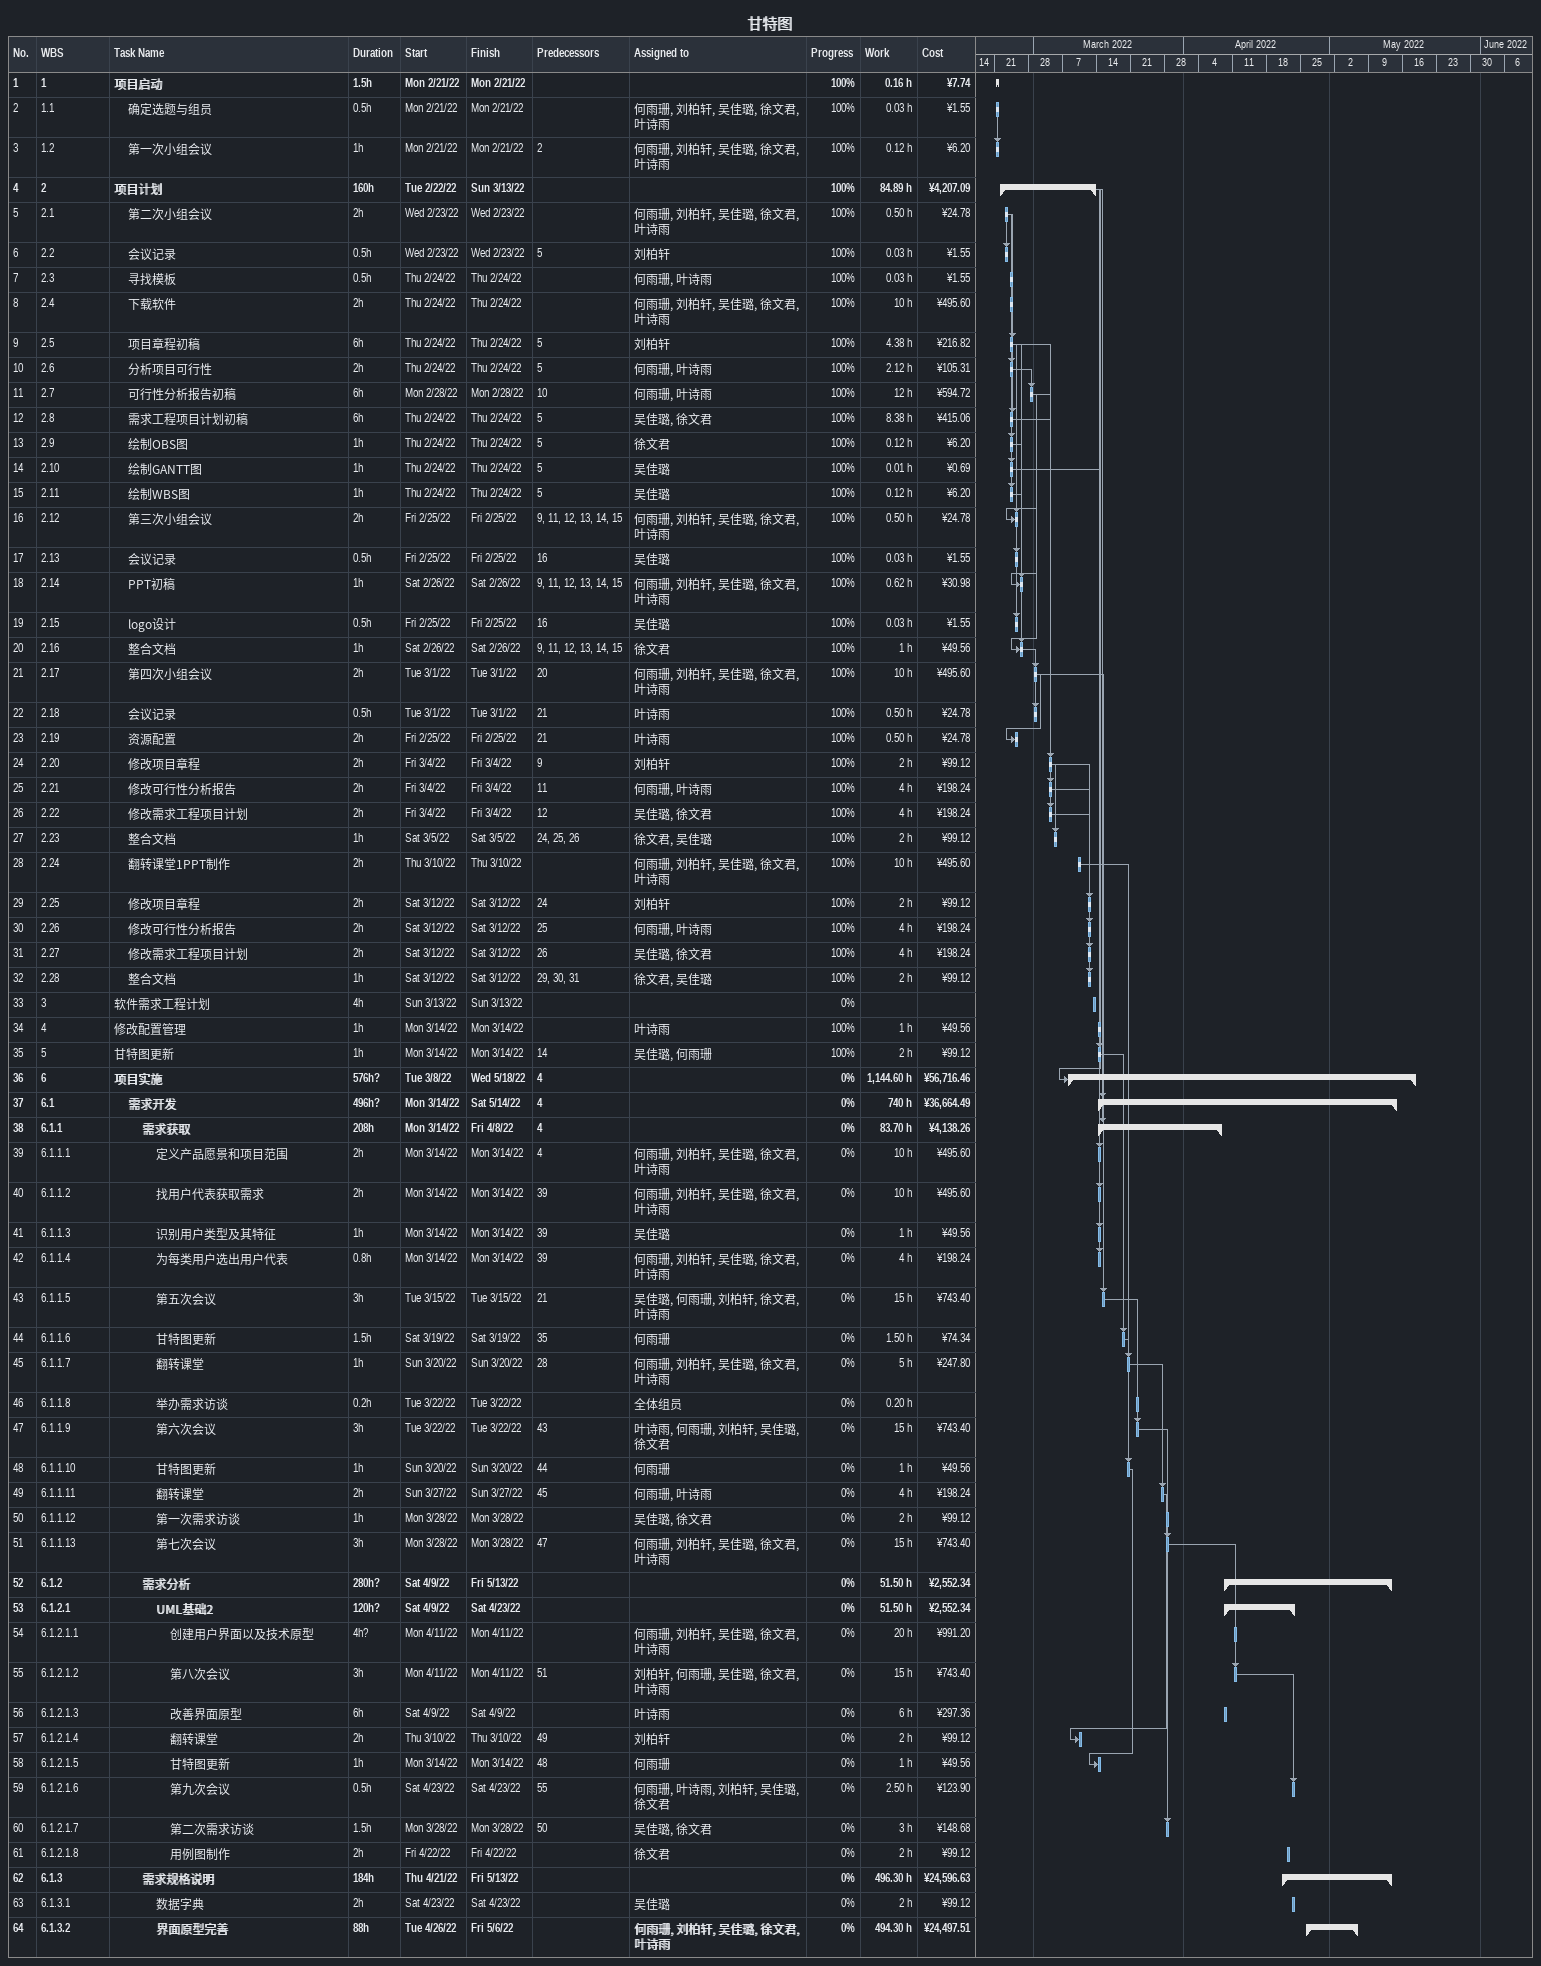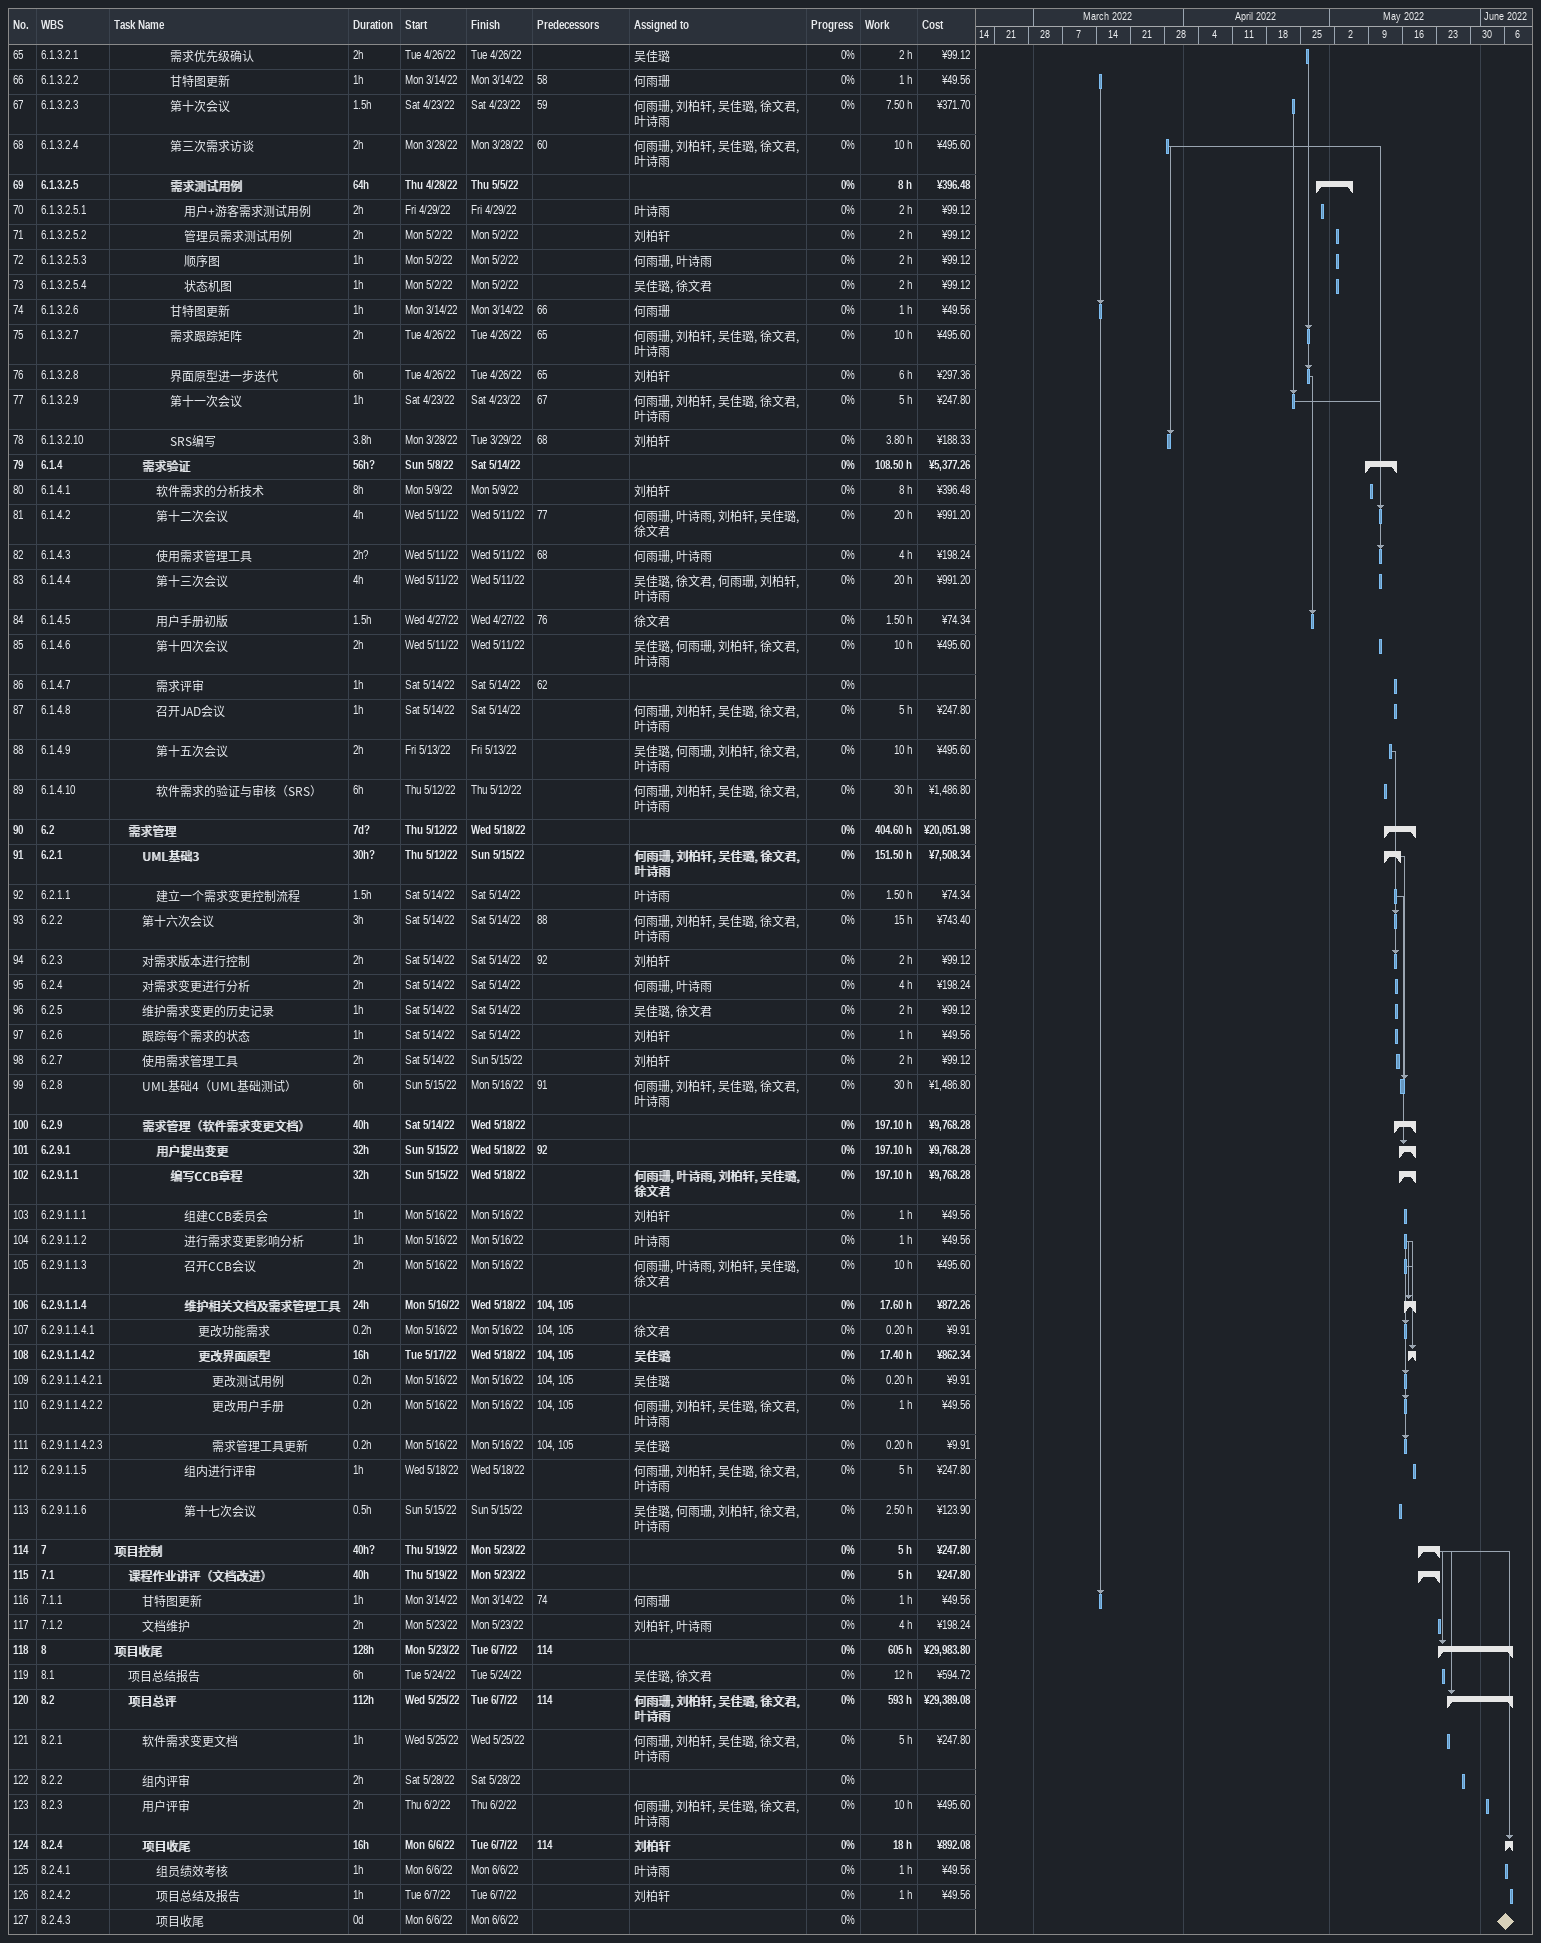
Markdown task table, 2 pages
甘特图

| ID | WBS | Task | Duration | Start | Finish | Predecessors | Resources | % complete | Work (h) | Cost (¥) |
|---|---|---|---|---|---|---|---|---|---|---|
| 1 | 1 | **项目启动** | 1.5h | 2022-02-21 | 2022-02-21 |  |  | 100 | 0.16 | 7.74 |
| 2 | 1.1 | 确定选题与组员 | 0.5h | 2022-02-21 | 2022-02-21 |  | 何雨珊, 刘柏轩, 吴佳璐, 徐文君, 叶诗雨 | 100 | 0.03 | 1.55 |
| 3 | 1.2 | 第一次小组会议 | 1h | 2022-02-21 | 2022-02-21 | 2 | 何雨珊, 刘柏轩, 吴佳璐, 徐文君, 叶诗雨 | 100 | 0.12 | 6.20 |
| 4 | 2 | **项目计划** | 160h | 2022-02-22 | 2022-03-13 |  |  | 100 | 84.89 | 4207.09 |
| 5 | 2.1 | 第二次小组会议 | 2h | 2022-02-23 | 2022-02-23 |  | 何雨珊, 刘柏轩, 吴佳璐, 徐文君, 叶诗雨 | 100 | 0.50 | 24.78 |
| 6 | 2.2 | 会议记录 | 0.5h | 2022-02-23 | 2022-02-23 | 5 | 刘柏轩 | 100 | 0.03 | 1.55 |
| 7 | 2.3 | 寻找模板 | 0.5h | 2022-02-24 | 2022-02-24 |  | 何雨珊, 叶诗雨 | 100 | 0.03 | 1.55 |
| 8 | 2.4 | 下载软件 | 2h | 2022-02-24 | 2022-02-24 |  | 何雨珊, 刘柏轩, 吴佳璐, 徐文君, 叶诗雨 | 100 | 10 | 495.60 |
| 9 | 2.5 | 项目章程初稿 | 6h | 2022-02-24 | 2022-02-24 | 5 | 刘柏轩 | 100 | 4.38 | 216.82 |
| 10 | 2.6 | 分析项目可行性 | 2h | 2022-02-24 | 2022-02-24 | 5 | 何雨珊, 叶诗雨 | 100 | 2.12 | 105.31 |
| 11 | 2.7 | 可行性分析报告初稿 | 6h | 2022-02-28 | 2022-02-28 | 10 | 何雨珊, 叶诗雨 | 100 | 12 | 594.72 |
| 12 | 2.8 | 需求工程项目计划初稿 | 6h | 2022-02-24 | 2022-02-24 | 5 | 吴佳璐, 徐文君 | 100 | 8.38 | 415.06 |
| 13 | 2.9 | 绘制OBS图 | 1h | 2022-02-24 | 2022-02-24 | 5 | 徐文君 | 100 | 0.12 | 6.20 |
| 14 | 2.10 | 绘制GANTT图 | 1h | 2022-02-24 | 2022-02-24 | 5 | 吴佳璐 | 100 | 0.01 | 0.69 |
| 15 | 2.11 | 绘制WBS图 | 1h | 2022-02-24 | 2022-02-24 | 5 | 吴佳璐 | 100 | 0.12 | 6.20 |
| 16 | 2.12 | 第三次小组会议 | 2h | 2022-02-25 | 2022-02-25 | 9, 11, 12, 13, 14, 15 | 何雨珊, 刘柏轩, 吴佳璐, 徐文君, 叶诗雨 | 100 | 0.50 | 24.78 |
| 17 | 2.13 | 会议记录 | 0.5h | 2022-02-25 | 2022-02-25 | 16 | 吴佳璐 | 100 | 0.03 | 1.55 |
| 18 | 2.14 | PPT初稿 | 1h | 2022-02-26 | 2022-02-26 | 9, 11, 12, 13, 14, 15 | 何雨珊, 刘柏轩, 吴佳璐, 徐文君, 叶诗雨 | 100 | 0.62 | 30.98 |
| 19 | 2.15 | logo设计 | 0.5h | 2022-02-25 | 2022-02-25 | 16 | 吴佳璐 | 100 | 0.03 | 1.55 |
| 20 | 2.16 | 整合文档 | 1h | 2022-02-26 | 2022-02-26 | 9, 11, 12, 13, 14, 15 | 徐文君 | 100 | 1 | 49.56 |
| 21 | 2.17 | 第四次小组会议 | 2h | 2022-03-01 | 2022-03-01 | 20 | 何雨珊, 刘柏轩, 吴佳璐, 徐文君, 叶诗雨 | 100 | 10 | 495.60 |
| 22 | 2.18 | 会议记录 | 0.5h | 2022-03-01 | 2022-03-01 | 21 | 叶诗雨 | 100 | 0.50 | 24.78 |
| 23 | 2.19 | 资源配置 | 2h | 2022-02-25 | 2022-02-25 | 21 | 叶诗雨 | 100 | 0.50 | 24.78 |
| 24 | 2.20 | 修改项目章程 | 2h | 2022-03-04 | 2022-03-04 | 9 | 刘柏轩 | 100 | 2 | 99.12 |
| 25 | 2.21 | 修改可行性分析报告 | 2h | 2022-03-04 | 2022-03-04 | 11 | 何雨珊, 叶诗雨 | 100 | 4 | 198.24 |
| 26 | 2.22 | 修改需求工程项目计划 | 2h | 2022-03-04 | 2022-03-04 | 12 | 吴佳璐, 徐文君 | 100 | 4 | 198.24 |
| 27 | 2.23 | 整合文档 | 1h | 2022-03-05 | 2022-03-05 | 24, 25, 26 | 徐文君, 吴佳璐 | 100 | 2 | 99.12 |
| 28 | 2.24 | 翻转课堂1PPT制作 | 2h | 2022-03-10 | 2022-03-10 |  | 何雨珊, 刘柏轩, 吴佳璐, 徐文君, 叶诗雨 | 100 | 10 | 495.60 |
| 29 | 2.25 | 修改项目章程 | 2h | 2022-03-12 | 2022-03-12 | 24 | 刘柏轩 | 100 | 2 | 99.12 |
| 30 | 2.26 | 修改可行性分析报告 | 2h | 2022-03-12 | 2022-03-12 | 25 | 何雨珊, 叶诗雨 | 100 | 4 | 198.24 |
| 31 | 2.27 | 修改需求工程项目计划 | 2h | 2022-03-12 | 2022-03-12 | 26 | 吴佳璐, 徐文君 | 100 | 4 | 198.24 |
| 32 | 2.28 | 整合文档 | 1h | 2022-03-12 | 2022-03-12 | 29, 30, 31 | 徐文君, 吴佳璐 | 100 | 2 | 99.12 |
| 33 | 3 | 软件需求工程计划 | 4h | 2022-03-13 | 2022-03-13 |  |  | 0 |  |  |
| 34 | 4 | 修改配置管理 | 1h | 2022-03-14 | 2022-03-14 |  | 叶诗雨 | 100 | 1 | 49.56 |
| 35 | 5 | 甘特图更新 | 1h | 2022-03-14 | 2022-03-14 | 14 | 吴佳璐, 何雨珊 | 100 | 2 | 99.12 |
| 36 | 6 | **项目实施** | 576h? | 2022-03-08 | 2022-05-18 | 4 |  | 0 | 1144.60 | 56716.46 |
| 37 | 6.1 | **需求开发** | 496h? | 2022-03-14 | 2022-05-14 | 4 |  | 0 | 740 | 36664.49 |
| 38 | 6.1.1 | **需求获取** | 208h | 2022-03-14 | 2022-04-08 | 4 |  | 0 | 83.70 | 4138.26 |
| 39 | 6.1.1.1 | 定义产品愿景和项目范围 | 2h | 2022-03-14 | 2022-03-14 | 4 | 何雨珊, 刘柏轩, 吴佳璐, 徐文君, 叶诗雨 | 0 | 10 | 495.60 |
| 40 | 6.1.1.2 | 找用户代表获取需求 | 2h | 2022-03-14 | 2022-03-14 | 39 | 何雨珊, 刘柏轩, 吴佳璐, 徐文君, 叶诗雨 | 0 | 10 | 495.60 |
| 41 | 6.1.1.3 | 识别用户类型及其特征 | 1h | 2022-03-14 | 2022-03-14 | 39 | 吴佳璐 | 0 | 1 | 49.56 |
| 42 | 6.1.1.4 | 为每类用户选出用户代表 | 0.8h | 2022-03-14 | 2022-03-14 | 39 | 何雨珊, 刘柏轩, 吴佳璐, 徐文君, 叶诗雨 | 0 | 4 | 198.24 |
| 43 | 6.1.1.5 | 第五次会议 | 3h | 2022-03-15 | 2022-03-15 | 21 | 吴佳璐, 何雨珊, 刘柏轩, 徐文君, 叶诗雨 | 0 | 15 | 743.40 |
| 44 | 6.1.1.6 | 甘特图更新 | 1.5h | 2022-03-19 | 2022-03-19 | 35 | 何雨珊 | 0 | 1.50 | 74.34 |
| 45 | 6.1.1.7 | 翻转课堂 | 1h | 2022-03-20 | 2022-03-20 | 28 | 何雨珊, 刘柏轩, 吴佳璐, 徐文君, 叶诗雨 | 0 | 5 | 247.80 |
| 46 | 6.1.1.8 | 举办需求访谈 | 0.2h | 2022-03-22 | 2022-03-22 |  | 全体组员 | 0 | 0.20 |  |
| 47 | 6.1.1.9 | 第六次会议 | 3h | 2022-03-22 | 2022-03-22 | 43 | 叶诗雨, 何雨珊, 刘柏轩, 吴佳璐, 徐文君 | 0 | 15 | 743.40 |
| 48 | 6.1.1.10 | 甘特图更新 | 1h | 2022-03-20 | 2022-03-20 | 44 | 何雨珊 | 0 | 1 | 49.56 |
| 49 | 6.1.1.11 | 翻转课堂 | 2h | 2022-03-27 | 2022-03-27 | 45 | 何雨珊, 叶诗雨 | 0 | 4 | 198.24 |
| 50 | 6.1.1.12 | 第一次需求访谈 | 1h | 2022-03-28 | 2022-03-28 |  | 吴佳璐, 徐文君 | 0 | 2 | 99.12 |
| 51 | 6.1.1.13 | 第七次会议 | 3h | 2022-03-28 | 2022-03-28 | 47 | 何雨珊, 刘柏轩, 吴佳璐, 徐文君, 叶诗雨 | 0 | 15 | 743.40 |
| 52 | 6.1.2 | **需求分析** | 280h? | 2022-04-09 | 2022-05-13 |  |  | 0 | 51.50 | 2552.34 |
| 53 | 6.1.2.1 | **UML基础2** | 120h? | 2022-04-09 | 2022-04-23 |  |  | 0 | 51.50 | 2552.34 |
| 54 | 6.1.2.1.1 | 创建用户界面以及技术原型 | 4h? | 2022-04-11 | 2022-04-11 |  | 何雨珊, 刘柏轩, 吴佳璐, 徐文君, 叶诗雨 | 0 | 20 | 991.20 |
| 55 | 6.1.2.1.2 | 第八次会议 | 3h | 2022-04-11 | 2022-04-11 | 51 | 刘柏轩, 何雨珊, 吴佳璐, 徐文君, 叶诗雨 | 0 | 15 | 743.40 |
| 56 | 6.1.2.1.3 | 改善界面原型 | 6h | 2022-04-09 | 2022-04-09 |  | 叶诗雨 | 0 | 6 | 297.36 |
| 57 | 6.1.2.1.4 | 翻转课堂 | 2h | 2022-03-10 | 2022-03-10 | 49 | 刘柏轩 | 0 | 2 | 99.12 |
| 58 | 6.1.2.1.5 | 甘特图更新 | 1h | 2022-03-14 | 2022-03-14 | 48 | 何雨珊 | 0 | 1 | 49.56 |
| 59 | 6.1.2.1.6 | 第九次会议 | 0.5h | 2022-04-23 | 2022-04-23 | 55 | 何雨珊, 叶诗雨, 刘柏轩, 吴佳璐, 徐文君 | 0 | 2.50 | 123.90 |
| 60 | 6.1.2.1.7 | 第二次需求访谈 | 1.5h | 2022-03-28 | 2022-03-28 | 50 | 吴佳璐, 徐文君 | 0 | 3 | 148.68 |
| 61 | 6.1.2.1.8 | 用例图制作 | 2h | 2022-04-22 | 2022-04-22 |  | 徐文君 | 0 | 2 | 99.12 |
| 62 | 6.1.3 | **需求规格说明** | 184h | 2022-04-21 | 2022-05-13 |  |  | 0 | 496.30 | 24596.63 |
| 63 | 6.1.3.1 | 数据字典 | 2h | 2022-04-23 | 2022-04-23 |  | 吴佳璐 | 0 | 2 | 99.12 |
| 64 | 6.1.3.2 | **界面原型完善** | 88h | 2022-04-26 | 2022-05-06 |  | 何雨珊, 刘柏轩, 吴佳璐, 徐文君, 叶诗雨 | 0 | 494.30 | 24497.51 |
| 65 | 6.1.3.2.1 | 需求优先级确认 | 2h | 2022-04-26 | 2022-04-26 |  | 吴佳璐 | 0 | 2 | 99.12 |
| 66 | 6.1.3.2.2 | 甘特图更新 | 1h | 2022-03-14 | 2022-03-14 | 58 | 何雨珊 | 0 | 1 | 49.56 |
| 67 | 6.1.3.2.3 | 第十次会议 | 1.5h | 2022-04-23 | 2022-04-23 | 59 | 何雨珊, 刘柏轩, 吴佳璐, 徐文君, 叶诗雨 | 0 | 7.50 | 371.70 |
| 68 | 6.1.3.2.4 | 第三次需求访谈 | 2h | 2022-03-28 | 2022-03-28 | 60 | 何雨珊, 刘柏轩, 吴佳璐, 徐文君, 叶诗雨 | 0 | 10 | 495.60 |
| 69 | 6.1.3.2.5 | **需求测试用例** | 64h | 2022-04-28 | 2022-05-05 |  |  | 0 | 8 | 396.48 |
| 70 | 6.1.3.2.5.1 | 用户+游客需求测试用例 | 2h | 2022-04-29 | 2022-04-29 |  | 叶诗雨 | 0 | 2 | 99.12 |
| 71 | 6.1.3.2.5.2 | 管理员需求测试用例 | 2h | 2022-05-02 | 2022-05-02 |  | 刘柏轩 | 0 | 2 | 99.12 |
| 72 | 6.1.3.2.5.3 | 顺序图 | 1h | 2022-05-02 | 2022-05-02 |  | 何雨珊, 叶诗雨 | 0 | 2 | 99.12 |
| 73 | 6.1.3.2.5.4 | 状态机图 | 1h | 2022-05-02 | 2022-05-02 |  | 吴佳璐, 徐文君 | 0 | 2 | 99.12 |
| 74 | 6.1.3.2.6 | 甘特图更新 | 1h | 2022-03-14 | 2022-03-14 | 66 | 何雨珊 | 0 | 1 | 49.56 |
| 75 | 6.1.3.2.7 | 需求跟踪矩阵 | 2h | 2022-04-26 | 2022-04-26 | 65 | 何雨珊, 刘柏轩, 吴佳璐, 徐文君, 叶诗雨 | 0 | 10 | 495.60 |
| 76 | 6.1.3.2.8 | 界面原型进一步迭代 | 6h | 2022-04-26 | 2022-04-26 | 65 | 刘柏轩 | 0 | 6 | 297.36 |
| 77 | 6.1.3.2.9 | 第十一次会议 | 1h | 2022-04-23 | 2022-04-23 | 67 | 何雨珊, 刘柏轩, 吴佳璐, 徐文君, 叶诗雨 | 0 | 5 | 247.80 |
| 78 | 6.1.3.2.10 | SRS编写 | 3.8h | 2022-03-28 | 2022-03-29 | 68 | 刘柏轩 | 0 | 3.80 | 188.33 |
| 79 | 6.1.4 | **需求验证** | 56h? | 2022-05-08 | 2022-05-14 |  |  | 0 | 108.50 | 5377.26 |
| 80 | 6.1.4.1 | 软件需求的分析技术 | 8h | 2022-05-09 | 2022-05-09 |  | 刘柏轩 | 0 | 8 | 396.48 |
| 81 | 6.1.4.2 | 第十二次会议 | 4h | 2022-05-11 | 2022-05-11 | 77 | 何雨珊, 叶诗雨, 刘柏轩, 吴佳璐, 徐文君 | 0 | 20 | 991.20 |
| 82 | 6.1.4.3 | 使用需求管理工具 | 2h? | 2022-05-11 | 2022-05-11 | 68 | 何雨珊, 叶诗雨 | 0 | 4 | 198.24 |
| 83 | 6.1.4.4 | 第十三次会议 | 4h | 2022-05-11 | 2022-05-11 |  | 吴佳璐, 徐文君, 何雨珊, 刘柏轩, 叶诗雨 | 0 | 20 | 991.20 |
| 84 | 6.1.4.5 | 用户手册初版 | 1.5h | 2022-04-27 | 2022-04-27 | 76 | 徐文君 | 0 | 1.50 | 74.34 |
| 85 | 6.1.4.6 | 第十四次会议 | 2h | 2022-05-11 | 2022-05-11 |  | 吴佳璐, 何雨珊, 刘柏轩, 徐文君, 叶诗雨 | 0 | 10 | 495.60 |
| 86 | 6.1.4.7 | 需求评审 | 1h | 2022-05-14 | 2022-05-14 | 62 |  | 0 |  |  |
| 87 | 6.1.4.8 | 召开JAD会议 | 1h | 2022-05-14 | 2022-05-14 |  | 何雨珊, 刘柏轩, 吴佳璐, 徐文君, 叶诗雨 | 0 | 5 | 247.80 |
| 88 | 6.1.4.9 | 第十五次会议 | 2h | 2022-05-13 | 2022-05-13 |  | 吴佳璐, 何雨珊, 刘柏轩, 徐文君, 叶诗雨 | 0 | 10 | 495.60 |
| 89 | 6.1.4.10 | 软件需求的验证与审核（SRS） | 6h | 2022-05-12 | 2022-05-12 |  | 何雨珊, 刘柏轩, 吴佳璐, 徐文君, 叶诗雨 | 0 | 30 | 1486.80 |
| 90 | 6.2 | **需求管理** | 7d? | 2022-05-12 | 2022-05-18 |  |  | 0 | 404.60 | 20051.98 |
| 91 | 6.2.1 | **UML基础3** | 30h? | 2022-05-12 | 2022-05-15 |  | 何雨珊, 刘柏轩, 吴佳璐, 徐文君, 叶诗雨 | 0 | 151.50 | 7508.34 |
| 92 | 6.2.1.1 | 建立一个需求变更控制流程 | 1.5h | 2022-05-14 | 2022-05-14 |  | 叶诗雨 | 0 | 1.50 | 74.34 |
| 93 | 6.2.2 | 第十六次会议 | 3h | 2022-05-14 | 2022-05-14 | 88 | 何雨珊, 刘柏轩, 吴佳璐, 徐文君, 叶诗雨 | 0 | 15 | 743.40 |
| 94 | 6.2.3 | 对需求版本进行控制 | 2h | 2022-05-14 | 2022-05-14 | 92 | 刘柏轩 | 0 | 2 | 99.12 |
| 95 | 6.2.4 | 对需求变更进行分析 | 2h | 2022-05-14 | 2022-05-14 |  | 何雨珊, 叶诗雨 | 0 | 4 | 198.24 |
| 96 | 6.2.5 | 维护需求变更的历史记录 | 1h | 2022-05-14 | 2022-05-14 |  | 吴佳璐, 徐文君 | 0 | 2 | 99.12 |
| 97 | 6.2.6 | 跟踪每个需求的状态 | 1h | 2022-05-14 | 2022-05-14 |  | 刘柏轩 | 0 | 1 | 49.56 |
| 98 | 6.2.7 | 使用需求管理工具 | 2h | 2022-05-14 | 2022-05-15 |  | 刘柏轩 | 0 | 2 | 99.12 |
| 99 | 6.2.8 | UML基础4（UML基础测试） | 6h | 2022-05-15 | 2022-05-16 | 91 | 何雨珊, 刘柏轩, 吴佳璐, 徐文君, 叶诗雨 | 0 | 30 | 1486.80 |
| 100 | 6.2.9 | **需求管理（软件需求变更文档）** | 40h | 2022-05-14 | 2022-05-18 |  |  | 0 | 197.10 | 9768.28 |
| 101 | 6.2.9.1 | **用户提出变更** | 32h | 2022-05-15 | 2022-05-18 | 92 |  | 0 | 197.10 | 9768.28 |
| 102 | 6.2.9.1.1 | **编写CCB章程** | 32h | 2022-05-15 | 2022-05-18 |  | 何雨珊, 叶诗雨, 刘柏轩, 吴佳璐, 徐文君 | 0 | 197.10 | 9768.28 |
| 103 | 6.2.9.1.1.1 | 组建CCB委员会 | 1h | 2022-05-16 | 2022-05-16 |  | 刘柏轩 | 0 | 1 | 49.56 |
| 104 | 6.2.9.1.1.2 | 进行需求变更影响分析 | 1h | 2022-05-16 | 2022-05-16 |  | 叶诗雨 | 0 | 1 | 49.56 |
| 105 | 6.2.9.1.1.3 | 召开CCB会议 | 2h | 2022-05-16 | 2022-05-16 |  | 何雨珊, 叶诗雨, 刘柏轩, 吴佳璐, 徐文君 | 0 | 10 | 495.60 |
| 106 | 6.2.9.1.1.4 | **维护相关文档及需求管理工具** | 24h | 2022-05-16 | 2022-05-18 | 104, 105 |  | 0 | 17.60 | 872.26 |
| 107 | 6.2.9.1.1.4.1 | 更改功能需求 | 0.2h | 2022-05-16 | 2022-05-16 | 104, 105 | 徐文君 | 0 | 0.20 | 9.91 |
| 108 | 6.2.9.1.1.4.2 | **更改界面原型** | 16h | 2022-05-17 | 2022-05-18 | 104, 105 | 吴佳璐 | 0 | 17.40 | 862.34 |
| 109 | 6.2.9.1.1.4.2.1 | 更改测试用例 | 0.2h | 2022-05-16 | 2022-05-16 | 104, 105 | 吴佳璐 | 0 | 0.20 | 9.91 |
| 110 | 6.2.9.1.1.4.2.2 | 更改用户手册 | 0.2h | 2022-05-16 | 2022-05-16 | 104, 105 | 何雨珊, 刘柏轩, 吴佳璐, 徐文君, 叶诗雨 | 0 | 1 | 49.56 |
| 111 | 6.2.9.1.1.4.2.3 | 需求管理工具更新 | 0.2h | 2022-05-16 | 2022-05-16 | 104, 105 | 吴佳璐 | 0 | 0.20 | 9.91 |
| 112 | 6.2.9.1.1.5 | 组内进行评审 | 1h | 2022-05-18 | 2022-05-18 |  | 何雨珊, 刘柏轩, 吴佳璐, 徐文君, 叶诗雨 | 0 | 5 | 247.80 |
| 113 | 6.2.9.1.1.6 | 第十七次会议 | 0.5h | 2022-05-15 | 2022-05-15 |  | 吴佳璐, 何雨珊, 刘柏轩, 徐文君, 叶诗雨 | 0 | 2.50 | 123.90 |
| 114 | 7 | **项目控制** | 40h? | 2022-05-19 | 2022-05-23 |  |  | 0 | 5 | 247.80 |
| 115 | 7.1 | **课程作业讲评（文档改进）** | 40h | 2022-05-19 | 2022-05-23 |  |  | 0 | 5 | 247.80 |
| 116 | 7.1.1 | 甘特图更新 | 1h | 2022-03-14 | 2022-03-14 | 74 | 何雨珊 | 0 | 1 | 49.56 |
| 117 | 7.1.2 | 文档维护 | 2h | 2022-05-23 | 2022-05-23 |  | 刘柏轩, 叶诗雨 | 0 | 4 | 198.24 |
| 118 | 8 | **项目收尾** | 128h | 2022-05-23 | 2022-06-07 | 114 |  | 0 | 605 | 29983.80 |
| 119 | 8.1 | 项目总结报告 | 6h | 2022-05-24 | 2022-05-24 |  | 吴佳璐, 徐文君 | 0 | 12 | 594.72 |
| 120 | 8.2 | **项目总评** | 112h | 2022-05-25 | 2022-06-07 | 114 | 何雨珊, 刘柏轩, 吴佳璐, 徐文君, 叶诗雨 | 0 | 593 | 29389.08 |
| 121 | 8.2.1 | 软件需求变更文档 | 1h | 2022-05-25 | 2022-05-25 |  | 何雨珊, 刘柏轩, 吴佳璐, 徐文君, 叶诗雨 | 0 | 5 | 247.80 |
| 122 | 8.2.2 | 组内评审 | 2h | 2022-05-28 | 2022-05-28 |  |  | 0 |  |  |
| 123 | 8.2.3 | 用户评审 | 2h | 2022-06-02 | 2022-06-02 |  | 何雨珊, 刘柏轩, 吴佳璐, 徐文君, 叶诗雨 | 0 | 10 | 495.60 |
| 124 | 8.2.4 | **项目收尾** | 16h | 2022-06-06 | 2022-06-07 | 114 | 刘柏轩 | 0 | 18 | 892.08 |
| 125 | 8.2.4.1 | 组员绩效考核 | 1h | 2022-06-06 | 2022-06-06 |  | 叶诗雨 | 0 | 1 | 49.56 |
| 126 | 8.2.4.2 | 项目总结及报告 | 1h | 2022-06-07 | 2022-06-07 |  | 刘柏轩 | 0 | 1 | 49.56 |
| 127 | 8.2.4.3 | 项目收尾 | 0d | 2022-06-06 | 2022-06-06 |  |  | 0 |  |  |
